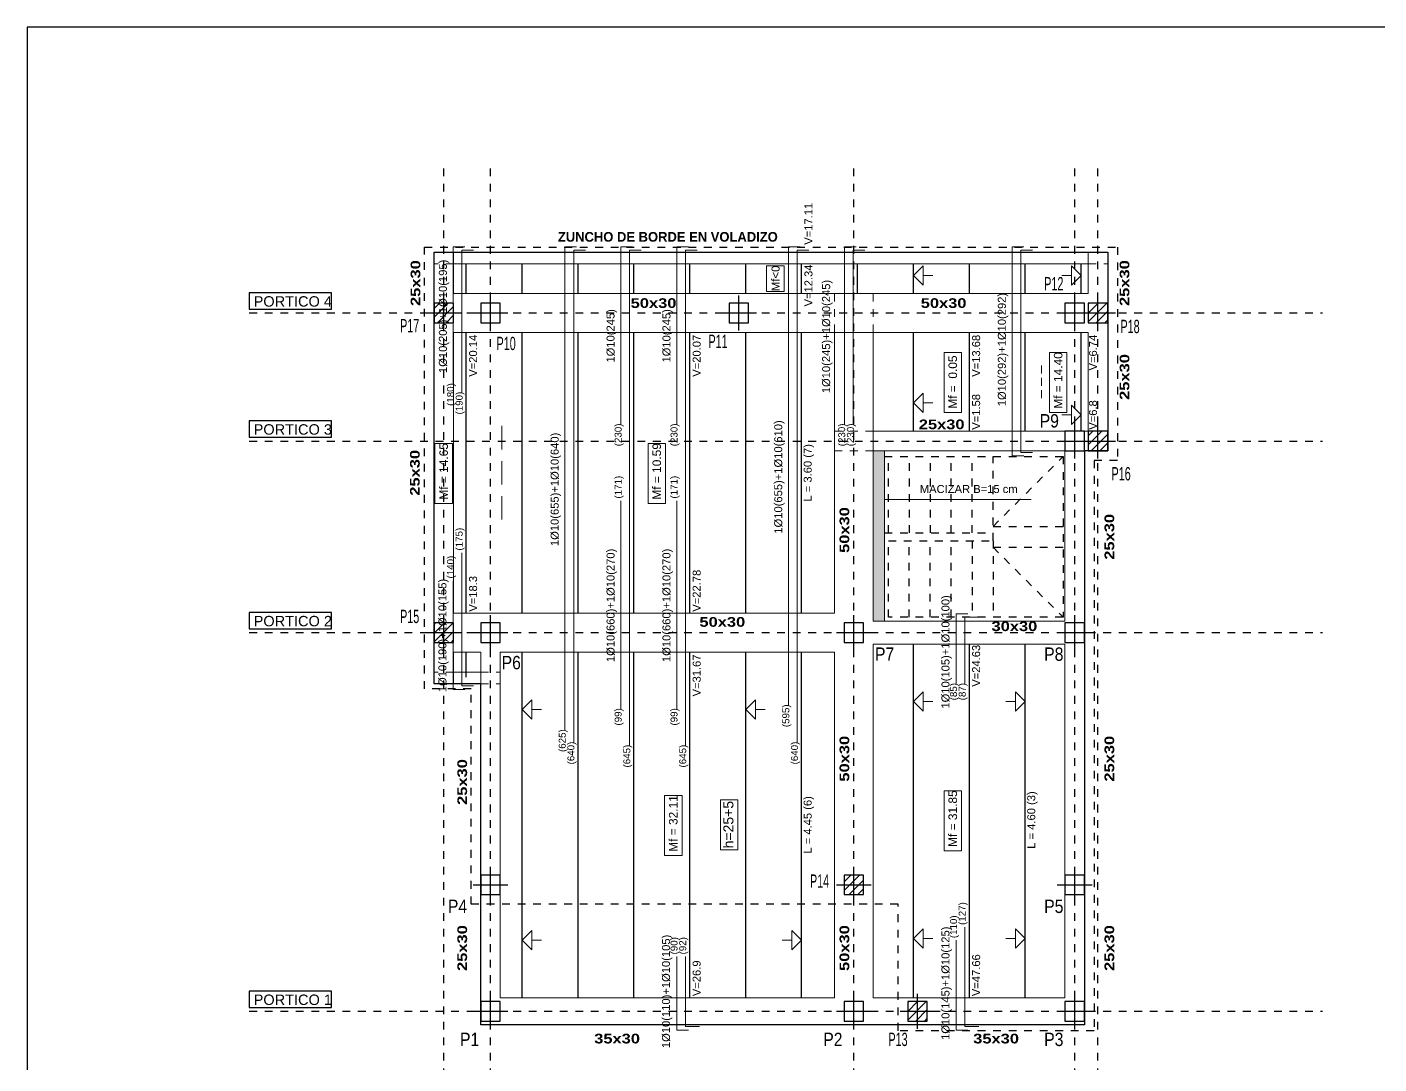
# Model space of a CAD drawing. Extents: x 2455 to 9764, y -806 to 181.
# Drawn here: x 4852.27 to 4869.68, y -491.98 to -478.61 of the extents above; entities that cross this region are included whole.
import ezdxf
from ezdxf.enums import TextEntityAlignment as Align

# ---------------------------------------------------------------- set-up
doc = ezdxf.new("R2010")
doc.units = 0
doc.header["$LTSCALE"] = 0.2
doc.header["$MEASUREMENT"] = 0
for name, pattern in [('CYPE_PUNTO', [0.075, 0, -0.075]), ('RAYITAS', [0.375, 0.25, -0.125]), ('TRAZO_Y_PUNTO', [1, 0.5, -0.25, 0, -0.25])]:
    doc.linetypes.add(name, pattern=pattern)
for name, color, linetype in [('01_borde', 4, 'CONTINUOUS'), ('02_ejes', 38, 'RAYITAS'), ('ALZ_REF_TEXTO_REF_NOMBRE', 3, 'CONTINUOUS'), ('PA_NERV_UNI', 2, 'CONTINUOUS'), ('PA_NUM_CANTO', 7, 'CONTINUOUS'), ('PILAR_EJES', 1, 'CONTINUOUS'), ('PILAR_HORMIGON', 2, 'CONTINUOUS'), ('PILAR_HORMIGON_APEADO', 4, 'CONTINUOUS'), ('PILAR_RAYA', 4, 'CONTINUOUS'), ('PILAR_REF', 3, 'CONTINUOUS'), ('SOMBRAS2', 2, 'CONTINUOUS'), ('UNI_CORTANTES', 3, 'CONTINUOUS')]:
    doc.layers.add(name, color=color, linetype=linetype)
doc.layers.add('01_cartela', color=6, linetype='CONTINUOUS', plot=False)
doc.layers.add('01_MEDICIONES', color=250, linetype='CONTINUOUS', plot=False)
for name, color, linetype, lineweight in [('UNI_BARRAS', 10, 'CONTINUOUS', 15), ('UNI_MOMENTOS', 3, 'CONTINUOUS', 9), ('UNI_SEP_BARRAS', 9, 'CONTINUOUS', 9), ('UNI_SEP_MOM', 7, 'CONTINUOUS', 9), ('VIG_CARAS', 5, 'CONTINUOUS', 9)]:
    doc.layers.add(name, color=color, linetype=linetype, lineweight=lineweight)
doc.styles.add('BERNARDO', font='GOTHICB.TTF')
doc.styles.add('NIEVES2', font='sanss___.ttf')

# ---------------------------------------------------------------- blocks, each defined once
blk = doc.blocks.new('Ejes del pilar')
at = {"layer": 'PILAR_EJES'}
for p, q in [((0, -0.5), (0, 0.5)), ((-0.5, 0), (0.5, 0))]:
    blk.add_line(p, q, dxfattribs=at)
blk = doc.blocks.new('1293663343-RAYADO P13')
at = {"layer": 'PILAR_RAYA'}
for p, q in [((-0.00125, -0.00114), (0.00114, 0.00125)), ((-0.00125, 0.00112), (-0.00112, 0.00125)), ((-0.00125, -0.00001), (0.00001, 0.00125)), ((-0.00023, -0.00125), (0.00125, 0.00023)), ((0.0009, -0.00125), (0.00125, -0.0009))]:
    blk.add_line(p, q, dxfattribs=at)
blk = doc.blocks.new('1293663343-RAYADO P14')
at = {"layer": 'PILAR_RAYA'}
for p, q in [((-0.00125, -0.00075), (0.00075, 0.00125)), ((-0.00125, 0.00038), (-0.00038, 0.00125)), ((-0.00062, -0.00125), (0.00125, 0.00062)), ((0.00051, -0.00125), (0.00125, -0.00051))]:
    blk.add_line(p, q, dxfattribs=at)
blk = doc.blocks.new('1293663343-RAYADO P15')
at = {"layer": 'PILAR_RAYA'}
for p, q in [((-0.00125, -0.0012), (0.0012, 0.00125)), ((-0.00125, 0.00107), (-0.00107, 0.00125)), ((-0.00125, -0.00007), (0.00007, 0.00125)), ((-0.00017, -0.00125), (0.00125, 0.00017)), ((0.00096, -0.00125), (0.00125, -0.00096))]:
    blk.add_line(p, q, dxfattribs=at)
blk = doc.blocks.new('1293663343-RAYADO P16')
at = {"layer": 'PILAR_RAYA'}
for p, q in [((-0.00125, -0.00048), (0.00048, 0.00125)), ((-0.00125, 0.00065), (-0.00065, 0.00125)), ((-0.00089, -0.00125), (0.00125, 0.00089)), ((0.00024, -0.00125), (0.00125, -0.00024))]:
    blk.add_line(p, q, dxfattribs=at)
blk = doc.blocks.new('1293663343-RAYADO P17')
at = {"layer": 'PILAR_RAYA'}
for p, q in [((-0.00125, -0.00054), (0.00054, 0.00125)), ((-0.00125, 0.00059), (-0.00059, 0.00125)), ((-0.00083, -0.00125), (0.00125, 0.00083)), ((0.0003, -0.00125), (0.00125, -0.0003))]:
    blk.add_line(p, q, dxfattribs=at)
blk = doc.blocks.new('1293663343-RAYADO P18')
at = {"layer": 'PILAR_RAYA'}
for p, q in [((-0.00125, -0.00114), (0.00114, 0.00125)), ((-0.00125, 0.00112), (-0.00112, 0.00125)), ((-0.00125, -0.00001), (0.00001, 0.00125)), ((-0.00023, -0.00125), (0.00125, 0.00023)), ((0.0009, -0.00125), (0.00125, -0.0009))]:
    blk.add_line(p, q, dxfattribs=at)
blk = doc.blocks.new('Extremo de igualacion')
at = {"layer": 'UNI_SEP_BARRAS'}
for p, q in [((-0.125, 0), (0, 0)), ((0, -0.125), (0.125, 0))]:
    blk.add_line(p, q, dxfattribs=at)
blk.add_lwpolyline([(0, -0.125), (0, 0.125), (0.125, 0)], dxfattribs=at)

msp = doc.modelspace()

# ---------------------------------------------------------------- hatches: boundary and pattern name
at = {"layer": 'SOMBRAS2', "transparency": 33554534}
h = msp.add_hatch(color=254, dxfattribs=at)
h.dxf.hatch_style = 1
h.paths.add_polyline_path([(4863.314, -484.073), (4863.169, -484.073), (4863.169, -486.268), (4863.314, -486.268)])

# ---------------------------------------------------------------- linework, layer by layer
at = {"layer": '01_cartela', "color": 3}
msp.add_lwpolyline([(4852.269, -478.613), (4852.269, -500.148), (4882.907, -500.148), (4882.907, -478.613)], close=True, dxfattribs=at)
at = {"layer": '01_MEDICIONES', "color": 250}
msp.add_lwpolyline([(4857.514, -481.513), (4866.189, -481.513), (4866.189, -484.073), (4865.889, -484.073), (4865.889, -491.473), (4858.114, -491.473), (4858.114, -487.078), (4857.514, -487.078)], close=True, dxfattribs=at)
at = {"layer": '02_ejes', "color": 120, "linetype": 'TRAZO_Y_PUNTO', "ltscale": 0.5}
for p, q in [((4857.639, -493.534), (4857.639, -480.348)), ((4858.239, -493.534), (4858.239, -480.348)), ((4862.919, -493.534), (4862.919, -480.348)), ((4865.764, -493.534), (4865.764, -480.348)), ((4866.064, -493.534), (4866.064, -480.348)), ((4855.132, -482.298), (4868.958, -482.298)), ((4855.132, -483.948), (4868.958, -483.948)), ((4855.132, -486.418), (4868.958, -486.418)), ((4855.132, -491.298), (4868.958, -491.298))]:
    msp.add_line(p, q, dxfattribs=at)
at = {"layer": '02_ejes', "color": 2, "linetype": 'RAYITAS', "ltscale": 0.75}
for p, q in [((4863.314, -484.148, 0), (4865.614, -484.148, 0)), ((4863.364, -485.133, 0), (4863.364, -484.148, 0)), ((4863.635, -485.133, 0), (4863.635, -484.148, 0)), ((4863.905, -485.133, 0), (4863.905, -484.148, 0)), ((4864.175, -485.133, 0), (4864.175, -484.148, 0)), ((4864.444, -485.133, 0), (4864.444, -484.148, 0)), ((4864.714, -485.233, 0), (4864.714, -484.148, 0)), ((4864.714, -485.048, 0), (4865.614, -484.148, 0)), ((4865.614, -484.148, 0), (4865.614, -486.218, 0)), ((4863.314, -485.133, 0), (4864.714, -485.133, 0)), ((4864.714, -485.048, 0), (4865.614, -485.048, 0)), ((4863.364, -486.218, 0), (4863.364, -485.233, 0)), ((4863.364, -485.233, 0), (4864.714, -485.233, 0)), ((4863.634, -486.218, 0), (4863.634, -485.233, 0)), ((4863.904, -486.218, 0), (4863.904, -485.233, 0)), ((4864.174, -486.218, 0), (4864.174, -485.233, 0)), ((4864.444, -485.233, 0), (4864.444, -486.218, 0)), ((4864.714, -485.233, 0), (4864.714, -486.218, 0)), ((4864.714, -485.318, 0), (4865.614, -485.318, 0)), ((4864.714, -485.318, 0), (4865.614, -486.218, 0)), ((4865.614, -486.218, 0), (4863.364, -486.218, 0))]:
    msp.add_line(p, q, dxfattribs=at)
at = {"layer": '02_ejes', "color": 170, "linetype": 'TRAZO_Y_PUNTO', "ltscale": 0.5, "elevation": 0}
msp.add_lwpolyline([(4857.989, -487.143), (4857.389, -487.143), (4857.389, -481.448), (4866.314, -481.448), (4866.314, -484.198), (4866.014, -484.198), (4866.014, -491.548), (4863.489, -491.548), (4863.489, -489.918), (4857.989, -489.918)], close=True, dxfattribs=at)
at = {"layer": 'PA_NERV_UNI'}
for p, q in [((4857.927, -482.048), (4857.927, -481.663)), ((4858.647, -482.048), (4858.647, -481.663)), ((4859.367, -482.048), (4859.367, -481.663)), ((4860.087, -482.048), (4860.087, -481.663)), ((4860.807, -482.048), (4860.807, -481.663)), ((4861.527, -482.048), (4861.527, -481.663)), ((4862.247, -482.048), (4862.247, -481.663)), ((4862.967, -482.048), (4862.967, -481.663)), ((4863.687, -482.048), (4863.687, -481.663)), ((4864.407, -482.048), (4864.407, -481.663)), ((4865.127, -482.048), (4865.127, -481.663)), ((4865.847, -482.048), (4865.847, -481.663)), ((4857.927, -486.168), (4857.927, -482.548)), ((4858.647, -486.168), (4858.647, -482.548)), ((4859.367, -486.168), (4859.367, -482.548)), ((4860.087, -486.168), (4860.087, -482.548)), ((4860.807, -486.168), (4860.807, -482.548)), ((4861.527, -486.168), (4861.527, -482.548)), ((4862.247, -486.168), (4862.247, -482.548)), ((4863.687, -483.823), (4863.687, -482.548)), ((4864.407, -483.823), (4864.407, -482.548)), ((4865.127, -483.823), (4865.127, -482.548)), ((4865.847, -483.823), (4865.847, -482.548)), ((4857.927, -486.993), (4857.927, -486.668)), ((4858.647, -491.123), (4858.647, -486.668)), ((4859.367, -491.123), (4859.367, -486.668)), ((4860.087, -491.123), (4860.087, -486.668)), ((4860.807, -491.123), (4860.807, -486.668)), ((4861.527, -491.123), (4861.527, -486.668)), ((4862.247, -491.123), (4862.247, -486.668)), ((4863.687, -491.123), (4863.687, -486.568)), ((4864.407, -491.123), (4864.407, -486.568)), ((4865.127, -491.123), (4865.127, -486.568))]:
    msp.add_line(p, q, dxfattribs=at)
at = {"layer": 'PILAR_HORMIGON'}
for points in [[(4858.114, -482.423), (4858.364, -482.423), (4858.364, -482.173), (4858.114, -482.173), (4858.114, -482.423)], [(4861.314, -482.423), (4861.564, -482.423), (4861.564, -482.173), (4861.314, -482.173), (4861.314, -482.423)], [(4865.639, -482.423), (4865.889, -482.423), (4865.889, -482.173), (4865.639, -482.173), (4865.639, -482.423)], [(4865.639, -484.073), (4865.889, -484.073), (4865.889, -483.823), (4865.639, -483.823), (4865.639, -484.073)], [(4858.114, -486.543), (4858.364, -486.543), (4858.364, -486.293), (4858.114, -486.293), (4858.114, -486.543)], [(4862.794, -486.543), (4863.044, -486.543), (4863.044, -486.293), (4862.794, -486.293), (4862.794, -486.543)], [(4865.639, -486.543), (4865.889, -486.543), (4865.889, -486.293), (4865.639, -486.293), (4865.639, -486.543)], [(4858.114, -489.793), (4858.364, -489.793), (4858.364, -489.543), (4858.114, -489.543), (4858.114, -489.793)], [(4865.639, -489.793), (4865.889, -489.793), (4865.889, -489.543), (4865.639, -489.543), (4865.639, -489.793)], [(4858.114, -491.423), (4858.364, -491.423), (4858.364, -491.173), (4858.114, -491.173), (4858.114, -491.423)], [(4862.794, -491.423), (4863.044, -491.423), (4863.044, -491.173), (4862.794, -491.173), (4862.794, -491.423)], [(4865.639, -491.423), (4865.889, -491.423), (4865.889, -491.173), (4865.639, -491.173), (4865.639, -491.423)]]:
    msp.add_lwpolyline(points, close=True, dxfattribs=at)
at = {"layer": 'PILAR_HORMIGON_APEADO'}
for points in [[(4857.514, -482.423), (4857.764, -482.423), (4857.764, -482.173), (4857.514, -482.173), (4857.514, -482.423)], [(4865.939, -482.423), (4866.189, -482.423), (4866.189, -482.173), (4865.939, -482.173), (4865.939, -482.423)], [(4865.939, -484.073), (4866.189, -484.073), (4866.189, -483.823), (4865.939, -483.823), (4865.939, -484.073)], [(4857.514, -486.543), (4857.764, -486.543), (4857.764, -486.293), (4857.514, -486.293), (4857.514, -486.543)], [(4862.794, -489.793), (4863.044, -489.793), (4863.044, -489.543), (4862.794, -489.543), (4862.794, -489.793)], [(4863.614, -491.423), (4863.864, -491.423), (4863.864, -491.173), (4863.614, -491.173), (4863.614, -491.423)]]:
    msp.add_lwpolyline(points, close=True, dxfattribs=at)
at = {"layer": 'PILAR_REF'}
for points in [[(4856.189, -482.04), (4855.132, -482.04), (4855.132, -482.248), (4856.189, -482.248)], [(4856.189, -483.69), (4855.132, -483.69), (4855.132, -483.898), (4856.189, -483.898)], [(4856.189, -486.16), (4855.132, -486.16), (4855.132, -486.368), (4856.189, -486.368)], [(4856.189, -491.04), (4855.132, -491.04), (4855.132, -491.248), (4856.189, -491.248)]]:
    msp.add_lwpolyline(points, close=True, dxfattribs=at)
at = {"layer": 'UNI_BARRAS'}
for points in [[(4857.758, -483.218), (4857.758, -481.445), (4857.908, -481.445)], [(4857.871, -483.328), (4857.871, -481.49), (4858.021, -481.49)], [(4859.198, -487.678), (4859.198, -481.445), (4859.348, -481.445)], [(4859.311, -487.838), (4859.311, -481.49), (4859.461, -481.49)], [(4859.918, -483.738), (4859.918, -481.445), (4860.068, -481.445)], [(4860.031, -487.878), (4860.031, -481.49), (4860.181, -481.49)], [(4860.638, -483.738), (4860.638, -481.445), (4860.788, -481.445)], [(4860.751, -487.878), (4860.751, -481.49), (4860.901, -481.49)], [(4862.078, -487.358), (4862.078, -481.445), (4862.228, -481.445)], [(4862.191, -487.838), (4862.191, -481.49), (4862.341, -481.49)], [(4862.798, -483.738), (4862.798, -481.445), (4862.948, -481.445)], [(4862.911, -483.738), (4862.911, -481.49), (4863.061, -481.49)], [(4865.108, -484.14), (4864.958, -484.14), (4864.958, -481.445), (4865.108, -481.445)], [(4865.221, -484.095), (4865.071, -484.095), (4865.071, -481.49), (4865.221, -481.49)], [(4859.918, -487.398), (4859.918, -484.718)], [(4860.638, -487.398), (4860.638, -484.718)], [(4858.021, -487.105), (4857.871, -487.105), (4857.871, -485.388)], [(4857.908, -487.15), (4857.758, -487.15), (4857.758, -485.748)], [(4864.238, -487.073), (4864.238, -486.175), (4864.388, -486.175)], [(4864.351, -487.073), (4864.351, -486.22), (4864.531, -486.22)], [(4864.531, -491.495), (4864.351, -491.495), (4864.351, -490.213)], [(4864.388, -491.54), (4864.238, -491.54), (4864.238, -490.383)], [(4860.788, -491.54), (4860.638, -491.54), (4860.638, -490.593)], [(4860.931, -491.495), (4860.751, -491.495), (4860.751, -490.593)]]:
    msp.add_lwpolyline(points, dxfattribs=at)
at = {"layer": 'UNI_SEP_MOM'}
for p, q in [((4865.337, -483.079), (4865.337, -482.973)), ((4865.337, -483.238), (4865.337, -483.132)), ((4865.337, -483.398), (4865.337, -483.292)), ((4858.387, -484.056), (4858.387, -483.754)), ((4858.387, -484.509), (4858.387, -484.207)), ((4858.387, -484.961), (4858.387, -484.659))]:
    msp.add_line(p, q, dxfattribs=at)
at = {"layer": 'VIG_CARAS'}
for p, q in [((4857.514, -482.173), (4857.514, -481.513)), ((4857.514, -481.513), (4866.189, -481.513)), ((4857.764, -482.048), (4857.764, -481.513)), ((4857.764, -481.663), (4865.939, -481.663)), ((4865.939, -482.048), (4865.939, -481.513)), ((4866.189, -482.173), (4866.189, -481.513)), ((4857.764, -482.048), (4858.239, -482.048)), ((4858.239, -482.048), (4861.439, -482.048)), ((4861.439, -482.048), (4865.764, -482.048)), ((4865.764, -482.048), (4865.939, -482.048)), ((4857.514, -486.293), (4857.514, -482.423)), ((4857.764, -486.168), (4857.764, -482.548)), ((4857.764, -482.548), (4858.239, -482.548)), ((4858.239, -482.548), (4861.439, -482.548)), ((4861.439, -482.548), (4865.764, -482.548)), ((4862.669, -486.168), (4862.669, -482.548)), ((4863.169, -486.268), (4863.169, -482.548)), ((4865.764, -482.548), (4865.939, -482.548)), ((4865.939, -483.823), (4865.939, -482.548)), ((4866.189, -483.823), (4866.189, -482.423)), ((4863.169, -483.823), (4865.639, -483.823)), ((4865.889, -483.823), (4865.939, -483.823)), ((4863.169, -484.073), (4865.639, -484.073)), ((4863.314, -484.073, 0), (4863.314, -486.268)), ((4863.314, -486.268, 0), (4863.314, -484.119, 0)), ((4865.639, -486.268), (4865.639, -484.073)), ((4865.889, -486.293), (4865.889, -484.073)), ((4865.889, -484.073), (4865.939, -484.073)), ((4863.314, -484.701, 0), (4865.202, -484.701, 0)), ((4857.764, -486.168), (4858.239, -486.168)), ((4858.239, -486.168), (4862.669, -486.168)), ((4863.169, -486.268), (4865.639, -486.268)), ((4857.514, -487.078), (4857.514, -486.543)), ((4865.889, -489.543), (4865.889, -486.543)), ((4857.764, -486.668), (4858.114, -486.668)), ((4857.764, -487.078), (4857.764, -486.668)), ((4858.114, -489.543), (4858.114, -486.668)), ((4858.364, -489.543), (4858.364, -486.668)), ((4858.364, -486.668), (4862.669, -486.668)), ((4862.669, -489.668), (4862.669, -486.668)), ((4863.169, -486.568), (4865.639, -486.568)), ((4863.169, -489.668), (4863.169, -486.568)), ((4865.639, -489.543), (4865.639, -486.568)), ((4857.514, -487.078), (4858.114, -487.078)), ((4857.764, -486.928), (4858.114, -486.928)), ((4862.669, -491.123), (4862.669, -489.668)), ((4863.169, -491.123), (4863.169, -489.668)), ((4858.114, -491.173), (4858.114, -489.793)), ((4858.364, -491.123), (4858.364, -489.793)), ((4865.639, -491.123), (4865.639, -489.793)), ((4865.889, -491.173), (4865.889, -489.793)), ((4858.364, -491.123), (4862.669, -491.123)), ((4863.169, -491.123), (4863.739, -491.123)), ((4863.739, -491.123), (4865.639, -491.123)), ((4858.114, -491.473), (4858.114, -491.423)), ((4858.114, -491.473), (4862.919, -491.473)), ((4862.919, -491.473), (4863.739, -491.473))]:
    msp.add_line(p, q, dxfattribs=at)
at = {"layer": 'VIG_CARAS', "linetype": 'CYPE_PUNTO'}
for p, q in [((4857.764, -481.663), (4857.514, -481.663)), ((4865.939, -481.663), (4866.189, -481.663)), ((4862.669, -482.548), (4862.669, -482.048)), ((4863.169, -482.548), (4863.169, -482.048)), ((4863.169, -483.823), (4862.669, -483.823)), ((4863.169, -484.073), (4862.669, -484.073)), ((4857.764, -486.928), (4857.514, -486.928)), ((4858.114, -486.928), (4858.364, -486.928)), ((4858.114, -487.078), (4858.364, -487.078))]:
    msp.add_line(p, q, dxfattribs=at)
at = {"layer": 'VIG_CARAS'}
for points in [[(4861.794, -481.689), (4861.794, -482.021), (4862.02, -482.021), (4862.02, -481.689)], [(4864.081, -482.808), (4864.081, -483.581), (4864.307, -483.581), (4864.307, -482.808)], [(4865.439, -482.808), (4865.439, -483.581), (4865.665, -483.581), (4865.665, -482.808)], [(4857.523, -483.981), (4857.523, -484.754), (4857.749, -484.754), (4857.749, -483.981)], [(4860.269, -483.981), (4860.269, -484.754), (4860.495, -484.754), (4860.495, -483.981)], [(4864.081, -488.456), (4864.081, -489.229), (4864.307, -489.229), (4864.307, -488.456)], [(4860.481, -488.518), (4860.481, -489.291), (4860.707, -489.291), (4860.707, -488.518)], [(4861.201, -488.571), (4861.201, -489.219), (4861.427, -489.219), (4861.427, -488.571)]]:
    msp.add_lwpolyline(points, close=True, dxfattribs=at)
msp.add_lwpolyline([(4863.739, -491.473), (4865.889, -491.473), (4865.889, -491.423)], dxfattribs=at)

# ---------------------------------------------------------------- block references
at = {"layer": 'PILAR_EJES', "xscale": 0.4500000000000001, "yscale": 0.4500000000000001}
for p in [(4857.639, -482.298), (4858.239, -482.298), (4861.439, -482.298), (4865.764, -482.298), (4866.064, -482.298), (4865.764, -483.948), (4866.064, -483.948), (4857.639, -486.418), (4858.239, -486.418), (4862.919, -486.418), (4865.764, -486.418), (4858.239, -489.668), (4862.919, -489.668), (4865.764, -489.668), (4858.239, -491.298), (4862.919, -491.298), (4863.739, -491.298), (4865.764, -491.298)]:
    msp.add_blockref('Ejes del pilar', p, dxfattribs=at)
at = {"layer": 'PILAR_RAYA', "xscale": 100, "yscale": 100, "zscale": 100}
for name, p in [('1293663343-RAYADO P17', (4857.639, -482.298)), ('1293663343-RAYADO P18', (4866.064, -482.298)), ('1293663343-RAYADO P16', (4866.064, -483.948)), ('1293663343-RAYADO P15', (4857.639, -486.418)), ('1293663343-RAYADO P14', (4862.919, -489.668)), ('1293663343-RAYADO P13', (4863.739, -491.298))]:
    msp.add_blockref(name, p, dxfattribs=at)
at = {"layer": 'UNI_SEP_BARRAS', "rotation": 180}
for p in [(4863.812, -481.814), (4863.812, -483.457), (4863.812, -487.306), (4858.772, -487.41), (4861.652, -487.41), (4858.772, -490.38), (4863.812, -490.359)]:
    msp.add_blockref('Extremo de igualacion', p, dxfattribs=at)
at = {"layer": 'UNI_SEP_BARRAS'}
for p in [(4865.722, -481.814), (4865.722, -483.61), (4865.002, -487.306), (4862.122, -490.38), (4865.002, -490.359)]:
    msp.add_blockref('Extremo de igualacion', p, dxfattribs=at)

# ---------------------------------------------------------------- texts
at = {"layer": '01_borde', "color": 7, "ltscale": 0.01, "style": 'NIEVES2'}
for s, width, p, p2 in [('P12', 0.588905, (4865.371, -482.007, 0), (4865.619, -482.007, 0)), ('P10', 0.588905, (4858.317, -482.777), (4858.564, -482.777)), ('P11', 0.588905, (4861.046, -482.75), (4861.294, -482.75)), ('P9', 0.856632, (4865.314, -483.774, 0), (4865.561, -483.774, 0)), ('P6', 0.856632, (4858.383, -486.89), (4858.63, -486.89)), ('P7', 0.856632, (4863.191, -486.781, 0), (4863.439, -486.781, 0)), ('P8', 0.856632, (4865.371, -486.781, 0), (4865.619, -486.781, 0)), ('P4', 0.856632, (4857.69, -490.031, 0), (4857.938, -490.031, 0)), ('P5', 0.856632, (4865.371, -490.031, 0), (4865.619, -490.031, 0)), ('P1', 0.856632, (4857.846, -491.746), (4858.094, -491.746)), ('P2', 0.856632, (4862.526, -491.746), (4862.773, -491.746)), ('P3', 0.856632, (4865.371, -491.746, 0), (4865.619, -491.746, 0))]:
    msp.add_text(s, height=0.1722, dxfattribs=dict(at, width=width)).set_placement(p, p2, align=Align.FIT)
at = {"layer": '01_borde', "color": 6, "ltscale": 0.01, "style": 'NIEVES2', "width": 0.588905}
for s, p, p2 in [('P17', (4857.074, -482.548), (4857.321, -482.548)), ('P18', (4866.353, -482.558, 0), (4866.601, -482.558, 0)), ('P16', (4866.238, -484.456, 0), (4866.486, -484.456, 0)), ('P15', (4857.074, -486.295), (4857.321, -486.295)), ('P14', (4862.354, -489.706), (4862.601, -489.706)), ('P13', (4863.364, -491.746), (4863.612, -491.746))]:
    msp.add_text(s, height=0.1722, dxfattribs=at).set_placement(p, p2, align=Align.FIT)
at = {"layer": 'ALZ_REF_TEXTO_REF_NOMBRE', "color": 5, "style": 'BERNARDO'}
msp.add_text('ZUNCHO DE BORDE EN VOLADIZO', height=0.125, dxfattribs=at).set_placement((4859.107, -481.417, 0), align=Align.BOTTOM_LEFT)
at = {"layer": 'ALZ_REF_TEXTO_REF_NOMBRE', "color": 5, "style": 'BERNARDO', "width": 1.209631}
for s, p, p2 in [('25x30', (4857.335, -482.208), (4857.335, -481.618)), ('25x30', (4866.468, -482.208), (4866.468, -481.618)), ('25x30', (4866.468, -483.418), (4866.468, -482.828)), ('25x30', (4857.327, -484.653), (4857.327, -484.063)), ('50x30', (4862.86, -485.39), (4862.86, -484.801)), ('25x30', (4866.273, -485.478), (4866.273, -484.888)), ('50x30', (4862.86, -488.338), (4862.86, -487.748)), ('25x30', (4866.273, -488.338), (4866.273, -487.748)), ('25x30', (4857.937, -488.638), (4857.937, -488.048)), ('25x30', (4857.937, -490.778), (4857.937, -490.188)), ('50x30', (4862.86, -490.778), (4862.86, -490.188)), ('25x30', (4866.273, -490.778), (4866.273, -490.188))]:
    msp.add_text(s, height=0.125, rotation=90, dxfattribs=at).set_placement(p, p2, align=Align.FIT)
for s, p, p2 in [('50x30', (4860.044, -482.233), (4860.634, -482.233)), ('50x30', (4863.781, -482.233), (4864.37, -482.233)), ('25x30', (4863.756, -483.796), (4864.345, -483.796)), ('50x30', (4860.93, -486.342), (4861.52, -486.342)), ('30x30', (4864.693, -486.398), (4865.282, -486.398)), ('35x30', (4859.575, -491.712), (4860.164, -491.712)), ('35x30', (4864.457, -491.712), (4865.046, -491.712))]:
    msp.add_text(s, height=0.125, dxfattribs=at).set_placement(p, p2, align=Align.FIT)
at = {"layer": 'PA_NUM_CANTO', "style": 'NIEVES2'}
msp.add_text('h=25+5', height=0.1291, rotation=90, dxfattribs=at).set_placement((4861.368, -489.198))
at = {"layer": 'PILAR_REF', "color": 7, "linetype": 'Continuous', "style": 'NIEVES2'}
for s, p in [('PORTICO 4', (4855.188, -482.216)), ('PORTICO 3', (4855.188, -483.866)), ('PORTICO 2', (4855.188, -486.336)), ('PORTICO 1', (4855.188, -491.216))]:
    msp.add_text(s, height=0.134, dxfattribs=at).set_placement(p)
at = {"layer": 'UNI_CORTANTES', "color": 4, "style": 'NIEVES2'}
for s, height, p in [('V=17.11', 0.1031, (4862.417, -481.419)), ('V=12.34', 0.1031, (4862.417, -482.214)), ('V=20.14', 0.1031, (4858.097, -483.12)), ('V=20.07', 0.1031, (4860.977, -483.12)), ('V=13.68', 0.1031, (4864.577, -483.12)), ('V=6.74', 0.1031, (4866.082, -483.039)), ('(180)', 0.09, (4857.795, -483.496)), ('(190)', 0.09, (4857.907, -483.606)), ('V=1.58', 0.1031, (4864.577, -483.803)), ('V=6.8', 0.1031, (4866.082, -483.803)), ('(230)', 0.09, (4859.955, -484.016)), ('(230)', 0.09, (4860.675, -484.016)), ('(230)', 0.09, (4862.835, -484.016)), ('(230)', 0.09, (4862.947, -484.016)), ('L = 3.60 (7)', 0.1031, (4862.407, -484.728)), ('(171)', 0.09, (4859.955, -484.69)), ('(171)', 0.09, (4860.675, -484.69)), ('(175)', 0.09, (4857.907, -485.36)), ('(140)', 0.09, (4857.795, -485.72)), ('V=22.78', 0.1031, (4860.977, -486.148)), ('V=18.3', 0.1031, (4858.097, -486.148)), ('V=31.67', 0.1031, (4860.977, -487.24)), ('V=24.63', 0.1031, (4864.577, -487.115)), ('(85)', 0.09, (4864.275, -487.29)), ('(87)', 0.09, (4864.387, -487.29)), ('(99)', 0.09, (4859.955, -487.615)), ('(99)', 0.09, (4860.675, -487.615)), ('(595)', 0.09, (4862.115, -487.636)), ('(625)', 0.09, (4859.235, -487.956)), ('(640)', 0.09, (4859.347, -488.116)), ('(645)', 0.09, (4860.067, -488.156)), ('(645)', 0.09, (4860.787, -488.156)), ('(640)', 0.09, (4862.227, -488.116)), ('L = 4.60 (3)', 0.1031, (4865.287, -489.203)), ('L = 4.45 (6)', 0.1031, (4862.407, -489.266)), ('(127)', 0.09, (4864.387, -490.185)), ('(110)', 0.09, (4864.275, -490.355)), ('(90)', 0.09, (4860.675, -490.565)), ('(92)', 0.09, (4860.787, -490.565)), ('V=26.9', 0.1031, (4860.977, -491.103)), ('V=47.66', 0.1031, (4864.577, -491.103))]:
    msp.add_text(s, height=height, rotation=90, dxfattribs=at).set_placement(p, align=Align.BOTTOM_LEFT)
msp.add_text('MACIZAR B=15 cm', height=0.1031, dxfattribs=at).set_placement((4863.769, -484.649, 0), align=Align.BOTTOM_LEFT)
at = {"layer": 'UNI_MOMENTOS', "style": 'NIEVES2'}
for s, p in [('1%%c10(205)+1%%c10(195)', (4857.708, -483.072)), ('1%%c10(245)+1%%c10(245)', (4862.645, -483.332)), ('1%%c10(292)+1%%c10(292)', (4864.908, -483.5)), ('1%%c10(245)', (4859.868, -482.937)), ('1%%c10(245)', (4860.588, -482.937)), ('1%%c10(655)+1%%c10(610)', (4862.028, -485.142)), ('1%%c10(655)+1%%c10(640)', (4859.148, -485.302)), ('1%%c10(660)+1%%c10(270)', (4859.868, -486.797)), ('1%%c10(660)+1%%c10(270)', (4860.588, -486.797)), ('1%%c10(190)+1%%c10(155)', (4857.702, -487.185)), ('1%%c10(105)+1%%c10(100)', (4864.182, -487.397)), ('1%%c10(145)+1%%c10(125)', (4864.182, -491.667)), ('1%%c10(110)+1%%c10(105)', (4860.582, -491.772))]:
    msp.add_text(s, height=0.1031, rotation=90, dxfattribs=at).set_placement(p, align=Align.BOTTOM_LEFT)
at = {"layer": 'VIG_CARAS', "style": 'NIEVES2'}
for s, height, p in [('Mf<0', 0.1044, (4861.963, -482.016)), ('Mf =  0.05', 0.1098, (4864.248, -483.532)), ('Mf = 14.40', 0.1098, (4865.606, -483.532)), ('Mf = 14.65', 0.1098, (4857.69, -484.704)), ('Mf = 10.59', 0.1098, (4860.435, -484.704)), ('Mf = 31.85', 0.1098, (4864.248, -489.179)), ('Mf = 32.11', 0.1098, (4860.648, -489.242))]:
    msp.add_text(s, height=height, rotation=90, dxfattribs=at).set_placement(p)

doc.saveas('drawing.dxf')
